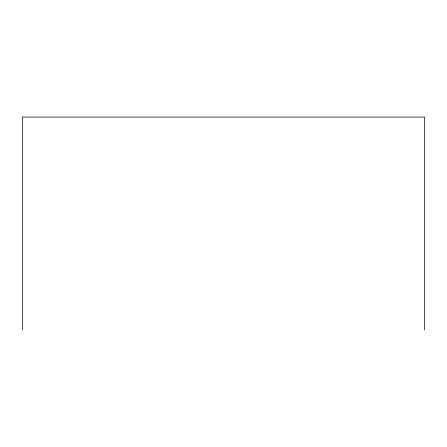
<?xml version="1.0" encoding="UTF-8"?>
<svg xmlns="http://www.w3.org/2000/svg" width="447" height="447" viewBox="0 0 447 447"><rect width="100%" height="100%" fill="white"/><g stroke="black" fill="none" stroke-linecap="round" stroke-linejoin="round"><path stroke-width="0.67" d="M424.65 329.936L424.65 117.064L22.35 117.064L22.35 329.936"/></g></svg>
